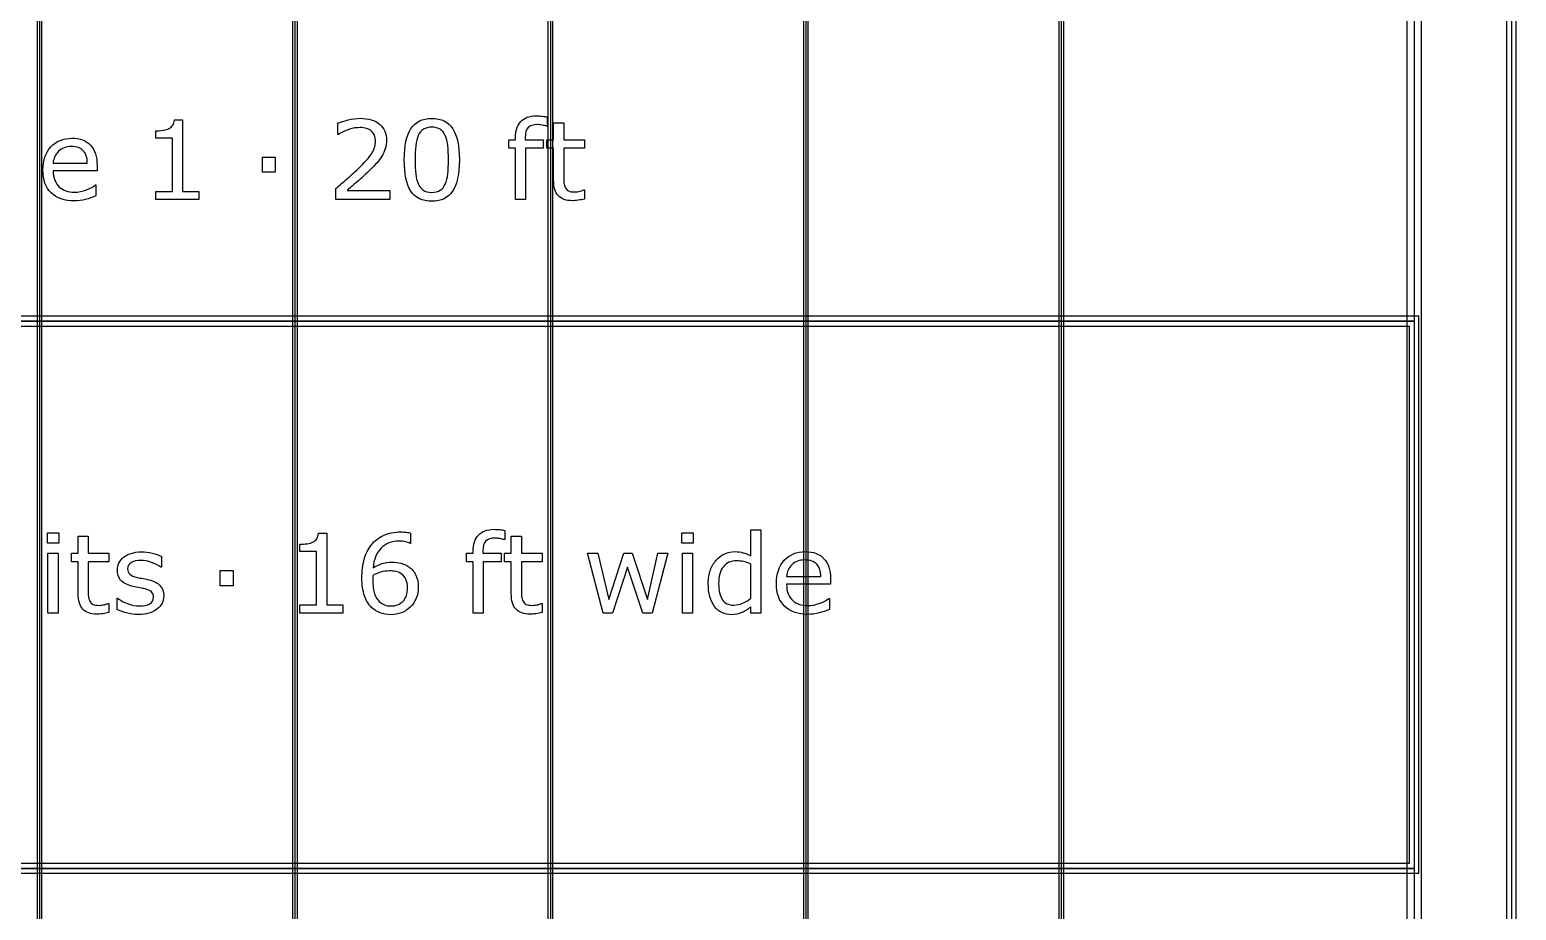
# Model space of a CAD drawing. Extents: x -13 to 750, y 12 to 2314.
# Drawn here: x 154.2 to 276.4, y 1572.4 to 1644.9 of the extents above; entities that cross this region are included whole.
import ezdxf

# ---------------------------------------------------------------- set-up
doc = ezdxf.new("R2010")
doc.units = 0
doc.layers.get('0').update_dxf_attribs({"linetype": 'CONTINUOUS'})

msp = doc.modelspace()

# ---------------------------------------------------------------- linework, layer by layer
at = {"color": 7}
for points in [[(43.400391, 1718.48961), (43.400391, 1266.2904), (268.59961, 1266.2904), (268.59961, 1718.48961)], [(44.599609, 1717.29039), (267.40039, 1717.29039), (267.40039, 1267.4896), (44.599609, 1267.4896)], [(275.59961, 1717.89), (275.59961, 1266.89), (276.40039, 1266.89), (276.40039, 1717.89)], [(154.80078, 1691.89), (154.80078, 1433.89), (155.19922, 1433.89), (155.19922, 1691.89)], [(175.80078, 1691.89), (175.80078, 1433.89), (176.19922, 1433.89), (176.19922, 1691.89)], [(196.80078, 1691.89), (196.80078, 1433.89), (197.19922, 1433.89), (197.19922, 1691.89)], [(217.80078, 1691.89), (217.80078, 1433.89), (218.19922, 1433.89), (218.19922, 1691.89)], [(238.80078, 1691.89), (238.80078, 1433.89), (239.19922, 1433.89), (239.19922, 1691.89)], [(44, 1646.89), (268, 1646.89), (268, 1620.89), (44, 1620.89)], [(174.38892, 1633.13561), (173.33862, 1633.13561), (173.33862, 1634.37926), (174.38892, 1634.37926)], [(189.51489, 1634.16393), (189.51489, 1634.16393)], [(188.35912, 1632.16881), (188.35912, 1632.16881)], [(43.599609, 1621.29039), (43.599609, 1575.48961), (268.40039, 1575.48961), (268.40039, 1621.29039)], [(44, 1620.89), (268, 1620.89), (268, 1575.89), (44, 1575.89)], [(44.400391, 1620.48961), (267.59961, 1620.48961), (267.59961, 1576.29039), (44.400391, 1576.29039)], [(156.58008, 1602.62047), (155.64844, 1602.62047), (155.64844, 1603.4774), (156.58008, 1603.4774)], [(208.73437, 1602.62047), (207.80273, 1602.62047), (207.80273, 1603.4774), (208.73437, 1603.4774)], [(156.52734, 1596.89), (155.70117, 1596.89), (155.70117, 1601.79869), (156.52734, 1601.79869)], [(206.65576, 1601.79869), (205.37695, 1596.89), (204.6123, 1596.89), (203.35107, 1600.67369), (202.09863, 1596.89), (201.33838, 1596.89), (200.04639, 1601.79869), (200.90771, 1601.79869), (201.80859, 1597.99742), (203.03467, 1601.79869), (203.71582, 1601.79869), (204.97266, 1597.99742), (205.8252, 1601.79869)], [(208.68164, 1596.89), (207.85547, 1596.89), (207.85547, 1601.79869), (208.68164, 1601.79869)], [(170.91064, 1599.13556), (169.86035, 1599.13556), (169.86035, 1600.37921), (170.91064, 1600.37921)], [(186.14213, 1599.01251), (186.14213, 1599.01251)], [(165.21533, 1598.30499), (165.21533, 1598.30499)], [(213.47168, 1598.09847), (213.47168, 1598.09847)], [(44, 1575.89), (268, 1575.89), (268, 1549.89), (44, 1549.89)]]:
    msp.add_lwpolyline(points, close=True, dxfattribs=at)
for points in [[(276, 1717.89), (276, 1266.89)], [(155, 1691.89), (155, 1433.89)], [(176, 1691.89), (176, 1433.89)], [(197, 1691.89), (197, 1433.89)], [(218, 1691.89), (218, 1433.89)], [(239, 1691.89), (239, 1433.89)], [(196.72637, 1637.68394), (196.72632, 1636.92809)], [(168.10474, 1630.89), (164.56274, 1630.89), (164.56274, 1631.55797), (165.92505, 1631.55797), (165.92505, 1635.94371), (164.56274, 1635.94371), (164.56274, 1636.54137)], [(166.08765, 1637.45539), (166.7688, 1637.45539), (166.7688, 1631.55793), (168.10474, 1631.55793), (168.10474, 1630.89)], [(179.57886, 1636.23814), (179.53496, 1636.23814), (179.53496, 1637.161)], [(196.72632, 1636.92809), (196.68242, 1636.92809)], [(197.26685, 1632.49405), (197.26685, 1635.10441), (196.70874, 1635.10441), (196.70874, 1635.79874), (197.26685, 1635.79874), (197.26685, 1637.20939), (198.09302, 1637.20939), (198.09302, 1635.79874), (199.7981, 1635.79874), (199.7981, 1635.10441), (198.09302, 1635.10441), (198.09302, 1632.86759)], [(194.92901, 1635.96564), (194.92901, 1635.79865), (196.41875, 1635.79865), (196.41875, 1635.10432), (194.95537, 1635.10432), (194.95537, 1630.89), (194.1292, 1630.89), (194.1292, 1635.10436), (193.57109, 1635.10436), (193.57109, 1635.79869), (194.1292, 1635.79869), (194.1292, 1635.96129)], [(156.12085, 1633.89146), (158.93335, 1633.89146)], [(159.73755, 1633.25865), (156.12085, 1633.25865)], [(159.7375, 1633.70689), (159.73755, 1633.25865)], [(159.59692, 1632.08971), (159.64082, 1632.08971), (159.64082, 1631.18883)], [(183.802, 1630.89), (179.37231, 1630.89), (179.37231, 1631.80846)], [(180.28201, 1631.64146), (183.80203, 1631.64146), (183.802, 1630.89)], [(199.75417, 1631.67664), (199.79807, 1631.67664), (199.7981, 1630.93395)], [(177.93311, 1603.45539), (178.61426, 1603.45539), (178.61426, 1597.55793), (179.9502, 1597.55793), (179.9502, 1596.89)], [(185.50488, 1603.4554), (185.50488, 1602.61604), (185.46098, 1602.61604)], [(193.2481, 1603.68394), (193.24805, 1602.92805)], [(213.47168, 1601.60093), (213.47168, 1603.72788), (214.29785, 1603.72788), (214.29785, 1596.89)], [(158.17969, 1598.494), (158.17969, 1601.10436), (157.62158, 1601.10436), (157.62158, 1601.79869), (158.17969, 1601.79869), (158.17969, 1603.20934), (159.00586, 1603.20934), (159.00586, 1601.79869), (160.71094, 1601.79869), (160.71094, 1601.10436), (159.00586, 1601.10436), (159.00586, 1598.86754)], [(179.9502, 1596.89), (176.4082, 1596.89), (176.4082, 1597.55797), (177.77051, 1597.55797), (177.77051, 1601.94371), (176.4082, 1601.94371), (176.4082, 1602.54137)], [(193.24805, 1602.92805), (193.20415, 1602.92805)], [(193.78857, 1598.49401), (193.78857, 1601.10437), (193.23047, 1601.10437), (193.23047, 1601.7987), (193.78857, 1601.7987), (193.78857, 1603.20935), (194.61475, 1603.20935), (194.61475, 1601.7987), (196.31982, 1601.7987), (196.31982, 1601.10437), (194.61475, 1601.10437), (194.61475, 1598.86755)], [(165.02193, 1601.54817), (165.02193, 1600.66487), (164.97803, 1600.66487)], [(191.45073, 1601.9656), (191.45073, 1601.79861), (192.94048, 1601.79861), (192.94048, 1601.10428), (191.4771, 1601.10428), (191.4771, 1596.89), (190.65093, 1596.89), (190.65093, 1601.10436), (190.09282, 1601.10436), (190.09282, 1601.79869), (190.65093, 1601.79869), (190.65093, 1601.96129)], [(213.47168, 1598.0985), (213.47168, 1600.91539)], [(216.41602, 1599.89146), (219.22852, 1599.89146)], [(220.03266, 1599.70689), (220.03271, 1599.25865)], [(185.25038, 1598.97729), (185.25, 1598.97736)], [(220.03271, 1599.25865), (216.41602, 1599.25865)], [(160.66701, 1597.67659), (160.71091, 1597.67659), (160.71094, 1596.9339)], [(161.37891, 1597.18438), (161.37891, 1598.11163), (161.42281, 1598.11163)], [(196.27591, 1597.6766), (196.31981, 1597.6766), (196.31982, 1596.93391)], [(214.29785, 1596.89), (213.47168, 1596.89), (213.47168, 1597.40416)], [(219.89209, 1598.08971), (219.93599, 1598.08971), (219.93599, 1597.18883)]]:
    msp.add_lwpolyline(points, dxfattribs=at)
for points in [[(180.36553, 1637.44225), (180.714163, 1637.52721), (181.051077, 1637.56969), (181.37627, 1637.56969)], [(181.37627, 1637.56969), (182.04717, 1637.56969), (182.57305, 1637.40709), (182.95391, 1637.08189)], [(185.53784, 1636.73033), (185.904053, 1637.28697), (186.475343, 1637.56529), (187.25171, 1637.56529)], [(187.25171, 1637.56529), (188.036863, 1637.56529), (188.609617, 1637.282577), (188.96997, 1636.71715)], [(194.56426, 1637.30162), (194.8543, 1637.6151), (195.273243, 1637.77184), (195.82109, 1637.77184)], [(195.82109, 1637.77184), (196.005663, 1637.77184), (196.171193, 1637.76304), (196.31768, 1637.74544)], [(196.31768, 1637.74544), (196.467093, 1637.72784), (196.603323, 1637.70734), (196.72637, 1637.68394)], [(164.56274, 1636.54137), (164.747313, 1636.54137), (164.94507, 1636.556003), (165.15601, 1636.58527)], [(165.15601, 1636.58527), (165.366943, 1636.61747), (165.52661, 1636.66288), (165.63501, 1636.7215)], [(165.63501, 1636.7215), (165.769777, 1636.794747), (165.875247, 1636.887033), (165.95142, 1636.99836)], [(165.95142, 1636.99836), (166.03052, 1637.11262), (166.07593, 1637.264963), (166.08765, 1637.45539)], [(179.53496, 1637.161), (179.742967, 1637.263533), (180.019823, 1637.357283), (180.36553, 1637.44225)], [(180.48853, 1636.66881), (180.177983, 1636.575057), (179.87476, 1636.4315), (179.57886, 1636.23814)], [(181.35425, 1636.80943), (181.08765, 1636.80943), (180.799077, 1636.762557), (180.48853, 1636.66881)], [(182.29028, 1636.51939), (182.067627, 1636.71275), (181.755617, 1636.80943), (181.35425, 1636.80943)], [(182.62866, 1635.72398), (182.62866, 1636.063827), (182.515867, 1636.328963), (182.29028, 1636.51939)], [(182.95391, 1637.08189), (183.33477, 1636.75963), (183.5252, 1636.321643), (183.5252, 1635.76793)], [(184.98853, 1634.15514), (184.98853, 1635.318227), (185.171633, 1636.176623), (185.53784, 1636.73033)], [(186.56616, 1636.66881), (186.387453, 1636.55455), (186.245363, 1636.381697), (186.13989, 1636.15025)], [(187.25171, 1636.8402), (186.976317, 1636.8402), (186.7478, 1636.78307), (186.56616, 1636.66881)], [(187.93286, 1636.66881), (187.75708, 1636.78307), (187.53003, 1636.8402), (187.25171, 1636.8402)], [(188.35474, 1636.15904), (188.2522, 1636.384627), (188.111573, 1636.55455), (187.93286, 1636.66881)], [(188.96997, 1636.71715), (189.33325, 1636.15465), (189.51489, 1635.303577), (189.51489, 1634.16393)], [(194.1292, 1635.96129), (194.1292, 1636.544297), (194.27422, 1636.991073), (194.56426, 1637.30162)], [(195.16631, 1636.81379), (195.00811, 1636.658517), (194.92901, 1636.3758), (194.92901, 1635.96564)], [(195.93975, 1637.05109), (195.585257, 1637.05109), (195.327443, 1636.97199), (195.16631, 1636.81379)], [(196.32647, 1637.00719), (196.179983, 1637.036457), (196.051077, 1637.05109), (195.93975, 1637.05109)], [(196.68242, 1636.92809), (196.5916, 1636.954423), (196.47295, 1636.98079), (196.32647, 1637.00719)], [(155.28144, 1633.31578), (155.28144, 1634.118513), (155.499703, 1634.75572), (155.93623, 1635.2274)], [(155.93623, 1635.2274), (156.375683, 1635.69908), (156.95283, 1635.93492), (157.66767, 1635.93492)], [(157.62378, 1635.25377), (157.1814, 1635.25377), (156.828373, 1635.1234), (156.5647, 1634.86266)], [(158.60376, 1634.89781), (158.389893, 1635.135117), (158.063233, 1635.25377), (157.62378, 1635.25377)], [(157.66767, 1635.93492), (158.329783, 1635.93492), (158.83955, 1635.74156), (159.19697, 1635.35484)], [(159.19697, 1635.35484), (159.557323, 1634.968127), (159.7375, 1634.41881), (159.7375, 1633.70689)], [(182.31665, 1634.68248), (182.524657, 1635.004747), (182.62866, 1635.351913), (182.62866, 1635.72398)], [(183.4285, 1635.0692), (183.366967, 1634.855333), (183.27468, 1634.65172), (183.15164, 1634.45836)], [(183.5252, 1635.76793), (183.5252, 1635.518903), (183.492967, 1635.285993), (183.4285, 1635.0692)], [(185.93335, 1635.30211), (185.898217, 1634.953477), (185.88065, 1634.571153), (185.88065, 1634.15514)], [(186.13989, 1636.15025), (186.040283, 1635.933457), (185.971437, 1635.650743), (185.93335, 1635.30211)], [(188.56567, 1635.32408), (188.530537, 1635.652207), (188.460227, 1635.930527), (188.35474, 1636.15904)], [(188.62277, 1634.16393), (188.62277, 1634.609237), (188.603737, 1634.995953), (188.56567, 1635.32408)], [(156.5647, 1634.86266), (156.303953, 1634.601913), (156.156003, 1634.27818), (156.12085, 1633.89146)], [(158.93335, 1633.89146), (158.930683, 1634.32506), (158.82082, 1634.66051), (158.60376, 1634.89781)], [(181.16089, 1633.38609), (181.72339, 1633.931017), (182.108643, 1634.363147), (182.31665, 1634.68248)], [(182.74734, 1633.92223), (182.595, 1633.746443), (182.408967, 1633.551617), (182.18924, 1633.33775)], [(183.15164, 1634.45836), (183.03738, 1634.27672), (182.902613, 1634.09801), (182.74734, 1633.92223)], [(185.52905, 1631.58873), (185.168703, 1632.14537), (184.98853, 1633.00084), (184.98853, 1634.15514)], [(185.88065, 1634.15514), (185.88065, 1633.698107), (185.89675, 1633.31578), (185.92895, 1633.00816)], [(188.56567, 1633.00377), (188.603737, 1633.326037), (188.62277, 1633.712757), (188.62277, 1634.16393)], [(189.51489, 1634.16393), (189.51489, 1632.989123), (189.33032, 1632.12633), (188.96118, 1631.57555)], [(155.96699, 1631.43492), (155.509957, 1631.877307), (155.28144, 1632.50426), (155.28144, 1633.31578)], [(156.12085, 1633.25865), (156.12085, 1632.956897), (156.16626, 1632.693227), (156.25708, 1632.46764)], [(180.29517, 1632.59947), (180.605717, 1632.863143), (180.89429, 1633.12535), (181.16089, 1633.38609)], [(182.18924, 1633.33775), (181.87576, 1633.030137), (181.55203, 1632.73131), (181.21805, 1632.44127)], [(185.92895, 1633.00816), (185.96115, 1632.700547), (186.029997, 1632.425157), (186.13549, 1632.18199)], [(188.35913, 1632.16881), (188.46167, 1632.406117), (188.530517, 1632.684437), (188.56567, 1633.00377)], [(198.09302, 1632.86759), (198.09302, 1632.609777), (198.098887, 1632.407627), (198.11062, 1632.26114)], [(157.87422, 1630.77574), (157.059767, 1630.77574), (156.424023, 1630.995467), (155.96699, 1631.43492)], [(156.25708, 1632.46764), (156.3479, 1632.24498), (156.472413, 1632.061873), (156.63062, 1631.91832)], [(156.63062, 1631.91832), (156.78296, 1631.777693), (156.963133, 1631.672223), (157.17114, 1631.60191)], [(157.17114, 1631.60191), (157.38208, 1631.531603), (157.613527, 1631.49645), (157.86548, 1631.49645)], [(157.86548, 1631.49645), (158.199467, 1631.49645), (158.534917, 1631.562367), (158.87183, 1631.6942)], [(158.87183, 1631.6942), (159.21167, 1631.828967), (159.453367, 1631.960803), (159.59692, 1632.08971)], [(179.37231, 1631.80846), (179.67993, 1632.072127), (179.98755, 1632.335797), (180.29517, 1632.59947)], [(181.21805, 1632.44127), (180.884063, 1632.154163), (180.57205, 1631.88756), (180.28201, 1631.64146)], [(187.25171, 1630.75377), (186.46655, 1630.75377), (185.89233, 1631.03209), (185.52905, 1631.58873)], [(186.13549, 1632.18199), (186.23217, 1631.953477), (186.3684, 1631.77916), (186.54418, 1631.65904)], [(186.54418, 1631.65904), (186.722893, 1631.538927), (186.958733, 1631.47887), (187.2517, 1631.47887)], [(187.2517, 1631.47887), (187.527087, 1631.47887), (187.755603, 1631.535997), (187.93725, 1631.65025)], [(188.96118, 1631.57555), (188.594973, 1631.027697), (188.02515, 1630.75377), (187.25171, 1630.75377)], [(187.93725, 1631.65025), (188.11889, 1631.76451), (188.259513, 1631.937363), (188.35912, 1632.16881)], [(197.65796, 1631.19767), (197.39722, 1631.467197), (197.26685, 1631.899323), (197.26685, 1632.49405)], [(198.11062, 1632.26114), (198.122353, 1632.117587), (198.163367, 1631.982823), (198.23366, 1631.85685)], [(198.23366, 1631.85685), (198.298127, 1631.739663), (198.386017, 1631.653237), (198.49733, 1631.59757)], [(198.49733, 1631.59757), (198.61159, 1631.544837), (198.784443, 1631.51847), (199.01589, 1631.51847)], [(199.01589, 1631.51847), (199.150657, 1631.51847), (199.29128, 1631.537503), (199.43776, 1631.57557)], [(199.43776, 1631.57557), (199.584247, 1631.61657), (199.689717, 1631.65026), (199.75417, 1631.67664)], [(158.78828, 1630.89439), (158.49824, 1630.81529), (158.193553, 1630.77574), (157.87422, 1630.77574)], [(159.64082, 1631.18883), (159.3625, 1631.071643), (159.07832, 1630.973497), (158.78828, 1630.89439)], [(198.80054, 1630.79337), (198.29956, 1630.79337), (197.9187, 1630.928137), (197.65796, 1631.19767)], [(199.28833, 1630.83287), (199.10669, 1630.806537), (198.944093, 1630.79337), (198.80054, 1630.79337)], [(199.7981, 1630.93395), (199.642827, 1630.89295), (199.472903, 1630.859257), (199.28833, 1630.83287)], [(177.79687, 1602.99836), (177.875977, 1603.11262), (177.92139, 1603.264963), (177.93311, 1603.45539)], [(183.29004, 1603.27525), (183.697267, 1603.46275), (184.171877, 1603.5565), (184.71387, 1603.5565)], [(184.71387, 1603.5565), (184.886717, 1603.5565), (185.031737, 1603.549167), (185.14893, 1603.5345)], [(185.14893, 1603.5345), (185.266117, 1603.519833), (185.384767, 1603.493467), (185.50488, 1603.4554)], [(190.65093, 1601.96129), (190.65093, 1602.544297), (190.79595, 1602.991073), (191.08599, 1603.30162)], [(191.08599, 1603.30162), (191.37603, 1603.6151), (191.794973, 1603.77184), (192.34282, 1603.77184)], [(192.34282, 1603.77184), (192.527393, 1603.77184), (192.692923, 1603.76304), (192.83941, 1603.74544)], [(192.83941, 1603.74544), (192.988823, 1603.72784), (193.125053, 1603.70734), (193.2481, 1603.68394)], [(176.4082, 1602.54137), (176.592773, 1602.54137), (176.790527, 1602.556003), (177.00146, 1602.58527)], [(177.00146, 1602.58527), (177.2124, 1602.61747), (177.37207, 1602.66288), (177.48047, 1602.7215)], [(177.48047, 1602.7215), (177.615237, 1602.794747), (177.720703, 1602.887033), (177.79687, 1602.99836)], [(181.69482, 1601.3065), (181.8208, 1601.754747), (182.02002, 1602.153187), (182.29248, 1602.50182)], [(182.29248, 1602.50182), (182.550293, 1602.832873), (182.882813, 1603.090683), (183.29004, 1603.27525)], [(183.07475, 1602.20733), (182.69975, 1601.814757), (182.481487, 1601.28302), (182.41996, 1600.61212)], [(184.58207, 1602.80059), (183.95219, 1602.80059), (183.44975, 1602.602837), (183.07475, 1602.20733)], [(185.08744, 1602.73909), (184.92338, 1602.78009), (184.754923, 1602.80059), (184.58207, 1602.80059)], [(185.46098, 1602.61604), (185.378947, 1602.659973), (185.254433, 1602.70099), (185.08744, 1602.73909)], [(191.68804, 1602.81375), (191.529833, 1602.658477), (191.45073, 1602.37576), (191.45073, 1601.9656)], [(192.46148, 1603.05105), (192.106987, 1603.05105), (191.849173, 1602.97195), (191.68804, 1602.81375)], [(192.84819, 1603.00715), (192.70171, 1603.036417), (192.572807, 1603.05105), (192.46148, 1603.05105)], [(193.20415, 1602.92805), (193.11333, 1602.954383), (192.994677, 1602.98075), (192.84819, 1603.00715)], [(161.40084, 1600.41878), (161.40084, 1600.620927), (161.441857, 1600.811357), (161.52389, 1600.99007)], [(161.52389, 1600.99007), (161.60885, 1601.168777), (161.73629, 1601.328443), (161.90621, 1601.46907)], [(161.90621, 1601.46907), (162.07027, 1601.606763), (162.278277, 1601.715163), (162.53023, 1601.79427)], [(162.55664, 1601.0428), (162.348633, 1600.928547), (162.24463, 1600.75716), (162.24463, 1600.52864)], [(162.53023, 1601.79427), (162.785117, 1601.876297), (163.069297, 1601.91731), (163.38277, 1601.91731)], [(163.32129, 1601.21858), (163.01953, 1601.21858), (162.764647, 1601.159987), (162.55664, 1601.0428)], [(164.20898, 1601.05599), (163.907227, 1601.164383), (163.61133, 1601.21858), (163.32129, 1601.21858)], [(163.38277, 1601.91731), (163.675743, 1601.91731), (163.971643, 1601.88069), (164.27047, 1601.80745)], [(164.97803, 1600.66487), (164.76709, 1600.820143), (164.51074, 1600.950517), (164.20898, 1601.05599)], [(164.27047, 1601.80745), (164.572223, 1601.737137), (164.82271, 1601.65071), (165.02193, 1601.54817)], [(181.51025, 1599.76402), (181.51025, 1600.3441), (181.571773, 1600.85826), (181.69482, 1601.3065)], [(182.41996, 1600.61212), (182.666053, 1600.761533), (182.907753, 1600.874327), (183.14506, 1600.9505)], [(183.14506, 1600.9505), (183.385293, 1601.0296), (183.66215, 1601.06915), (183.97563, 1601.06915)], [(183.97563, 1601.06915), (184.25395, 1601.06915), (184.498577, 1601.042783), (184.70951, 1600.99005)], [(184.70951, 1600.99005), (184.923377, 1600.94025), (185.14164, 1600.83771), (185.3643, 1600.68243)], [(210.15381, 1600.41881), (210.273923, 1600.744003), (210.435057, 1601.02086), (210.63721, 1601.24938)], [(210.63721, 1601.24938), (210.83643, 1601.472033), (211.067873, 1601.641953), (211.33154, 1601.75914)], [(212.29834, 1601.17903), (211.835447, 1601.17903), (211.475097, 1601.017897), (211.21729, 1600.69563)], [(211.33154, 1601.75914), (211.598147, 1601.876327), (211.873537, 1601.93492), (212.15771, 1601.93492)], [(212.15771, 1601.93492), (212.415523, 1601.93492), (212.64404, 1601.907087), (212.84326, 1601.85142)], [(212.87402, 1601.12193), (212.69824, 1601.159997), (212.506347, 1601.17903), (212.29834, 1601.17903)], [(212.84326, 1601.85142), (213.04248, 1601.798687), (213.251953, 1601.71519), (213.47168, 1601.60093)], [(213.47168, 1600.91539), (213.249027, 1601.014997), (213.049807, 1601.083843), (212.87402, 1601.12193)], [(215.57661, 1599.31578), (215.57661, 1600.118513), (215.794873, 1600.75572), (216.2314, 1601.2274)], [(216.2314, 1601.2274), (216.670847, 1601.69908), (217.247993, 1601.93492), (217.96284, 1601.93492)], [(216.85986, 1600.86266), (216.59912, 1600.601913), (216.451173, 1600.27818), (216.41602, 1599.89146)], [(217.91895, 1601.25377), (217.476563, 1601.25377), (217.123533, 1601.1234), (216.85986, 1600.86266)], [(218.89893, 1600.89781), (218.685057, 1601.135117), (218.358397, 1601.25377), (217.91895, 1601.25377)], [(217.96284, 1601.93492), (218.624947, 1601.93492), (219.134713, 1601.74156), (219.49214, 1601.35484)], [(219.22852, 1599.89146), (219.225853, 1600.32506), (219.11599, 1600.66051), (218.89893, 1600.89781)], [(219.49214, 1601.35484), (219.852487, 1600.968127), (220.03266, 1600.41881), (220.03266, 1599.70689)], [(161.66891, 1599.6014), (161.490197, 1599.824053), (161.40084, 1600.096513), (161.40084, 1600.41878)], [(162.24463, 1600.52864), (162.24463, 1600.326493), (162.307617, 1600.17415), (162.43359, 1600.07161)], [(162.43359, 1600.07161), (162.556637, 1599.96907), (162.755857, 1599.885573), (163.03125, 1599.82112)], [(163.03125, 1599.82112), (163.183597, 1599.785987), (163.35352, 1599.75083), (163.54102, 1599.71565)], [(163.54102, 1599.71565), (163.731447, 1599.680517), (163.889647, 1599.648283), (164.01562, 1599.61895)], [(164.01562, 1599.61895), (164.399413, 1599.531063), (164.695313, 1599.380187), (164.90332, 1599.16632)], [(181.7124, 1598.31383), (181.577633, 1598.715197), (181.51025, 1599.198593), (181.51025, 1599.76402)], [(182.40233, 1599.79908), (182.399663, 1599.74048), (182.39833, 1599.665773), (182.39833, 1599.57496)], [(182.41553, 1599.98804), (182.40953, 1599.923573), (182.40513, 1599.860587), (182.40233, 1599.79908)], [(183.07471, 1600.26051), (182.860843, 1600.20191), (182.641117, 1600.111087), (182.41553, 1599.98804)], [(183.76904, 1600.34841), (183.52002, 1600.34841), (183.288577, 1600.31911), (183.07471, 1600.26051)], [(184.2832, 1600.30451), (184.11914, 1600.333777), (183.947753, 1600.34841), (183.76904, 1600.34841)], [(184.73145, 1600.11994), (184.596683, 1600.213693), (184.447267, 1600.275217), (184.2832, 1600.30451)], [(185.12695, 1599.65412), (185.04785, 1599.832833), (184.916017, 1599.988107), (184.73145, 1600.11994)], [(185.25, 1598.97736), (185.25, 1599.24982), (185.208983, 1599.475407), (185.12695, 1599.65412)], [(185.3643, 1600.68243), (185.622113, 1600.503717), (185.815473, 1600.27813), (185.94438, 1600.00567)], [(185.94438, 1600.00567), (186.076213, 1599.73321), (186.14213, 1599.402157), (186.14213, 1599.01251)], [(209.97803, 1599.30699), (209.97803, 1599.72301), (210.036623, 1600.093617), (210.15381, 1600.41881)], [(211.21729, 1600.69563), (210.959477, 1600.37337), (210.83057, 1599.91634), (210.83057, 1599.32454)], [(158.5708, 1597.19762), (158.31006, 1597.467147), (158.17969, 1597.899273), (158.17969, 1598.494)], [(159.00586, 1598.86754), (159.00586, 1598.609727), (159.011727, 1598.407577), (159.02346, 1598.26109)], [(162.58736, 1599.10042), (162.1567, 1599.21468), (161.85055, 1599.381673), (161.66891, 1599.6014)], [(163.10152, 1598.98616), (162.91402, 1599.021293), (162.742633, 1599.05938), (162.58736, 1599.10042)], [(163.56295, 1598.89386), (163.445763, 1598.920193), (163.291953, 1598.95096), (163.10152, 1598.98616)], [(164.20455, 1598.63897), (164.093223, 1598.738583), (163.879357, 1598.823547), (163.56295, 1598.89386)], [(164.37154, 1598.19952), (164.37154, 1598.39288), (164.315877, 1598.539363), (164.20455, 1598.63897)], [(164.90332, 1599.16632), (165.111327, 1598.94952), (165.21533, 1598.66241), (165.21533, 1598.30499)], [(182.39833, 1599.57496), (182.39833, 1599.112067), (182.445203, 1598.745857), (182.53895, 1598.47633)], [(182.53895, 1598.47633), (182.63563, 1598.209723), (182.767467, 1597.998783), (182.93446, 1597.84351)], [(184.88563, 1597.85669), (185.128797, 1598.11743), (185.25038, 1598.490963), (185.25038, 1598.97729)], [(186.14209, 1599.01256), (186.14209, 1598.34752), (185.922363, 1597.804063), (185.48291, 1597.38219)], [(194.17969, 1597.19763), (193.918943, 1597.467157), (193.78857, 1597.899283), (193.78857, 1598.49401)], [(194.61475, 1598.86755), (194.61475, 1598.609737), (194.620617, 1598.407587), (194.63235, 1598.2611)], [(210.49219, 1597.43053), (210.149417, 1597.881703), (209.97803, 1598.50719), (209.97803, 1599.30699)], [(210.83057, 1599.32454), (210.83057, 1598.741533), (210.930177, 1598.297687), (211.12939, 1597.993)], [(216.26216, 1597.43492), (215.805127, 1597.877307), (215.57661, 1598.50426), (215.57661, 1599.31578)], [(216.41602, 1599.25865), (216.41602, 1598.956897), (216.46143, 1598.693227), (216.55225, 1598.46764)], [(216.55225, 1598.46764), (216.64307, 1598.24498), (216.76758, 1598.061873), (216.92578, 1597.91832)], [(159.71338, 1596.79332), (159.2124, 1596.79332), (158.83154, 1596.928087), (158.5708, 1597.19762)], [(159.02346, 1598.26109), (159.035193, 1598.117537), (159.076207, 1597.982773), (159.1465, 1597.8568)], [(159.1465, 1597.8568), (159.210967, 1597.739613), (159.29886, 1597.653187), (159.41018, 1597.59752)], [(159.41018, 1597.59752), (159.524433, 1597.544787), (159.697283, 1597.51842), (159.92873, 1597.51842)], [(159.92873, 1597.51842), (160.063497, 1597.51842), (160.204123, 1597.537453), (160.35061, 1597.57552)], [(160.35061, 1597.57552), (160.49709, 1597.61652), (160.602557, 1597.65021), (160.66701, 1597.67659)], [(162.13916, 1596.89874), (161.8374, 1596.986633), (161.583983, 1597.081847), (161.37891, 1597.18438)], [(161.42281, 1598.11163), (161.68355, 1597.915343), (161.97359, 1597.758603), (162.29293, 1597.64141)], [(162.29293, 1597.64141), (162.612263, 1597.527157), (162.918417, 1597.47003), (163.21139, 1597.47003)], [(164.65723, 1597.20196), (164.28809, 1596.914853), (163.782717, 1596.7713), (163.14111, 1596.7713)], [(163.21139, 1597.47003), (163.57467, 1597.47003), (163.858847, 1597.528623), (164.06392, 1597.64581)], [(164.06392, 1597.64581), (164.269, 1597.762997), (164.37154, 1597.947567), (164.37154, 1598.19952)], [(165.21533, 1598.30499), (165.21533, 1597.85675), (165.029297, 1597.489073), (164.65723, 1597.20196)], [(182.29687, 1597.34703), (182.044923, 1597.590197), (181.8501, 1597.912463), (181.7124, 1598.31383)], [(182.99561, 1596.90318), (182.731937, 1597.002793), (182.499023, 1597.150743), (182.29687, 1597.34703)], [(182.93446, 1597.84351), (183.069227, 1597.714603), (183.214247, 1597.61939), (183.36952, 1597.55787)], [(183.36952, 1597.55787), (183.527727, 1597.49927), (183.699113, 1597.46997), (183.88368, 1597.46997)], [(185.48291, 1597.38219), (185.046383, 1596.963243), (184.51025, 1596.75377), (183.87451, 1596.75377)], [(183.88368, 1597.46997), (184.308487, 1597.46997), (184.64247, 1597.598877), (184.88563, 1597.85669)], [(195.32227, 1596.79333), (194.82129, 1596.79333), (194.44043, 1596.928097), (194.17969, 1597.19763)], [(194.63235, 1598.2611), (194.644083, 1598.117547), (194.6851, 1597.982783), (194.7554, 1597.85681)], [(194.7554, 1597.85681), (194.819867, 1597.739623), (194.907757, 1597.653197), (195.01907, 1597.59753)], [(195.01907, 1597.59753), (195.13333, 1597.544797), (195.306183, 1597.51843), (195.53763, 1597.51843)], [(195.53763, 1597.51843), (195.672397, 1597.51843), (195.81302, 1597.537463), (195.9595, 1597.57553)], [(195.9595, 1597.57553), (196.105987, 1597.61653), (196.211457, 1597.65022), (196.27591, 1597.6766)], [(211.88965, 1596.75377), (211.30371, 1596.75377), (210.83789, 1596.979357), (210.49219, 1597.43053)], [(211.12939, 1597.993), (211.32861, 1597.69124), (211.647947, 1597.54036), (212.0874, 1597.54036)], [(212.0874, 1597.54036), (212.321773, 1597.54036), (212.55908, 1597.59163), (212.79932, 1597.69417)], [(213.47168, 1597.40416), (213.234373, 1597.19908), (212.986813, 1597.039413), (212.729, 1596.92516)], [(212.79932, 1597.69417), (213.039553, 1597.799637), (213.263673, 1597.934403), (213.47168, 1598.09847)], [(218.16938, 1596.77574), (217.354927, 1596.77574), (216.719187, 1596.995467), (216.26216, 1597.43492)], [(216.92578, 1597.91832), (217.078127, 1597.777693), (217.258303, 1597.672223), (217.46631, 1597.60191)], [(217.46631, 1597.60191), (217.677243, 1597.531603), (217.908687, 1597.49645), (218.16064, 1597.49645)], [(218.16064, 1597.49645), (218.494627, 1597.49645), (218.830077, 1597.562367), (219.16699, 1597.6942)], [(219.93599, 1597.18883), (219.657663, 1597.071643), (219.373483, 1596.973497), (219.08345, 1596.89439)], [(219.16699, 1597.6942), (219.506837, 1597.828967), (219.748537, 1597.960803), (219.89209, 1598.08971)], [(160.20117, 1596.83282), (160.01953, 1596.806487), (159.856933, 1596.79332), (159.71338, 1596.79332)], [(160.71094, 1596.9339), (160.555667, 1596.8929), (160.385743, 1596.859207), (160.20117, 1596.83282)], [(163.14111, 1596.7713), (162.77783, 1596.7713), (162.443847, 1596.81378), (162.13916, 1596.89874)], [(183.87451, 1596.75377), (183.552243, 1596.75377), (183.259277, 1596.803573), (182.99561, 1596.90318)], [(195.81006, 1596.83283), (195.62842, 1596.806497), (195.465823, 1596.79333), (195.32227, 1596.79333)], [(196.31982, 1596.93391), (196.164547, 1596.89291), (195.994627, 1596.859217), (195.81006, 1596.83283)], [(212.729, 1596.92516), (212.471193, 1596.8109), (212.19141, 1596.75377), (211.88965, 1596.75377)], [(219.08345, 1596.89439), (218.79341, 1596.81529), (218.48872, 1596.77574), (218.16938, 1596.77574)]]:
    msp.add_open_spline(points, degree=3, dxfattribs=at)

doc.saveas('drawing.dxf')
